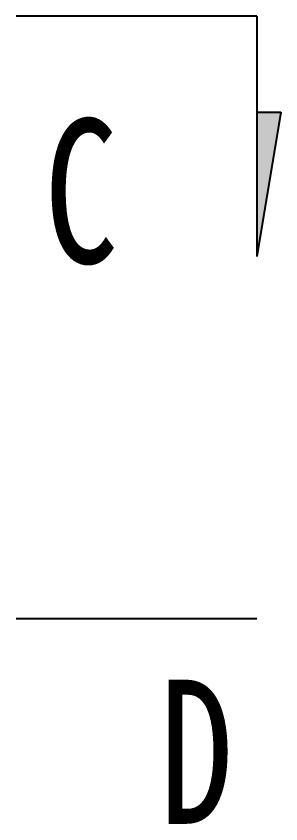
# Model space of a CAD drawing. Header units: millimetres. Extents: x 32645 to 210887, y 65210 to 90102.
# Drawn here: x 122148 to 122698, y 85234 to 86915 of the extents above; entities that cross this region are included whole.
import ezdxf

# ---------------------------------------------------------------- set-up
doc = ezdxf.new("R2010")
doc.units = ezdxf.units.MM
doc.layers.add('文本', color=7, linetype='Continuous')
doc.layers.add('细实线', color=7, linetype='Continuous')
doc.styles.add('FS', font='', dxfattribs={"width": 0.7})
doc.styles.get('FS').set_extended_font_data('FangSong_GB2312')

msp = doc.modelspace()

# ---------------------------------------------------------------- hatches: boundary and pattern name
at = {"layer": '细实线', "ltscale": 10}
msp.add_hatch(color=256, dxfattribs=at).paths.add_polyline_path([(122698.37413, 86714.51573), (122648.37413, 86714.51573), (122648.37413, 86414.51573)])

# ---------------------------------------------------------------- linework, layer by layer
for p, q in [((122648.37413, 86914.51573), (122148.37413, 86914.51573)), ((122648.37413, 86914.51573), (122648.37413, 86414.51573)), ((122648.37413, 86714.51573), (122698.37413, 86714.51573)), ((122698.37413, 86714.51573), (122648.37413, 86414.51573)), ((122648.37413, 85660.25694), (122148.37413, 85660.25694))]:
    msp.add_line(p, q, dxfattribs=at)

# ---------------------------------------------------------------- texts
at = {"layer": '文本', "style": 'FS', "width": 0.75}
for s, p in [('C', (122206.6586, 86400.56248)), ('D', (122446.27943, 85233.74445))]:
    msp.add_text(s, height=300, dxfattribs=at).set_placement(p)

doc.saveas('drawing.dxf')
